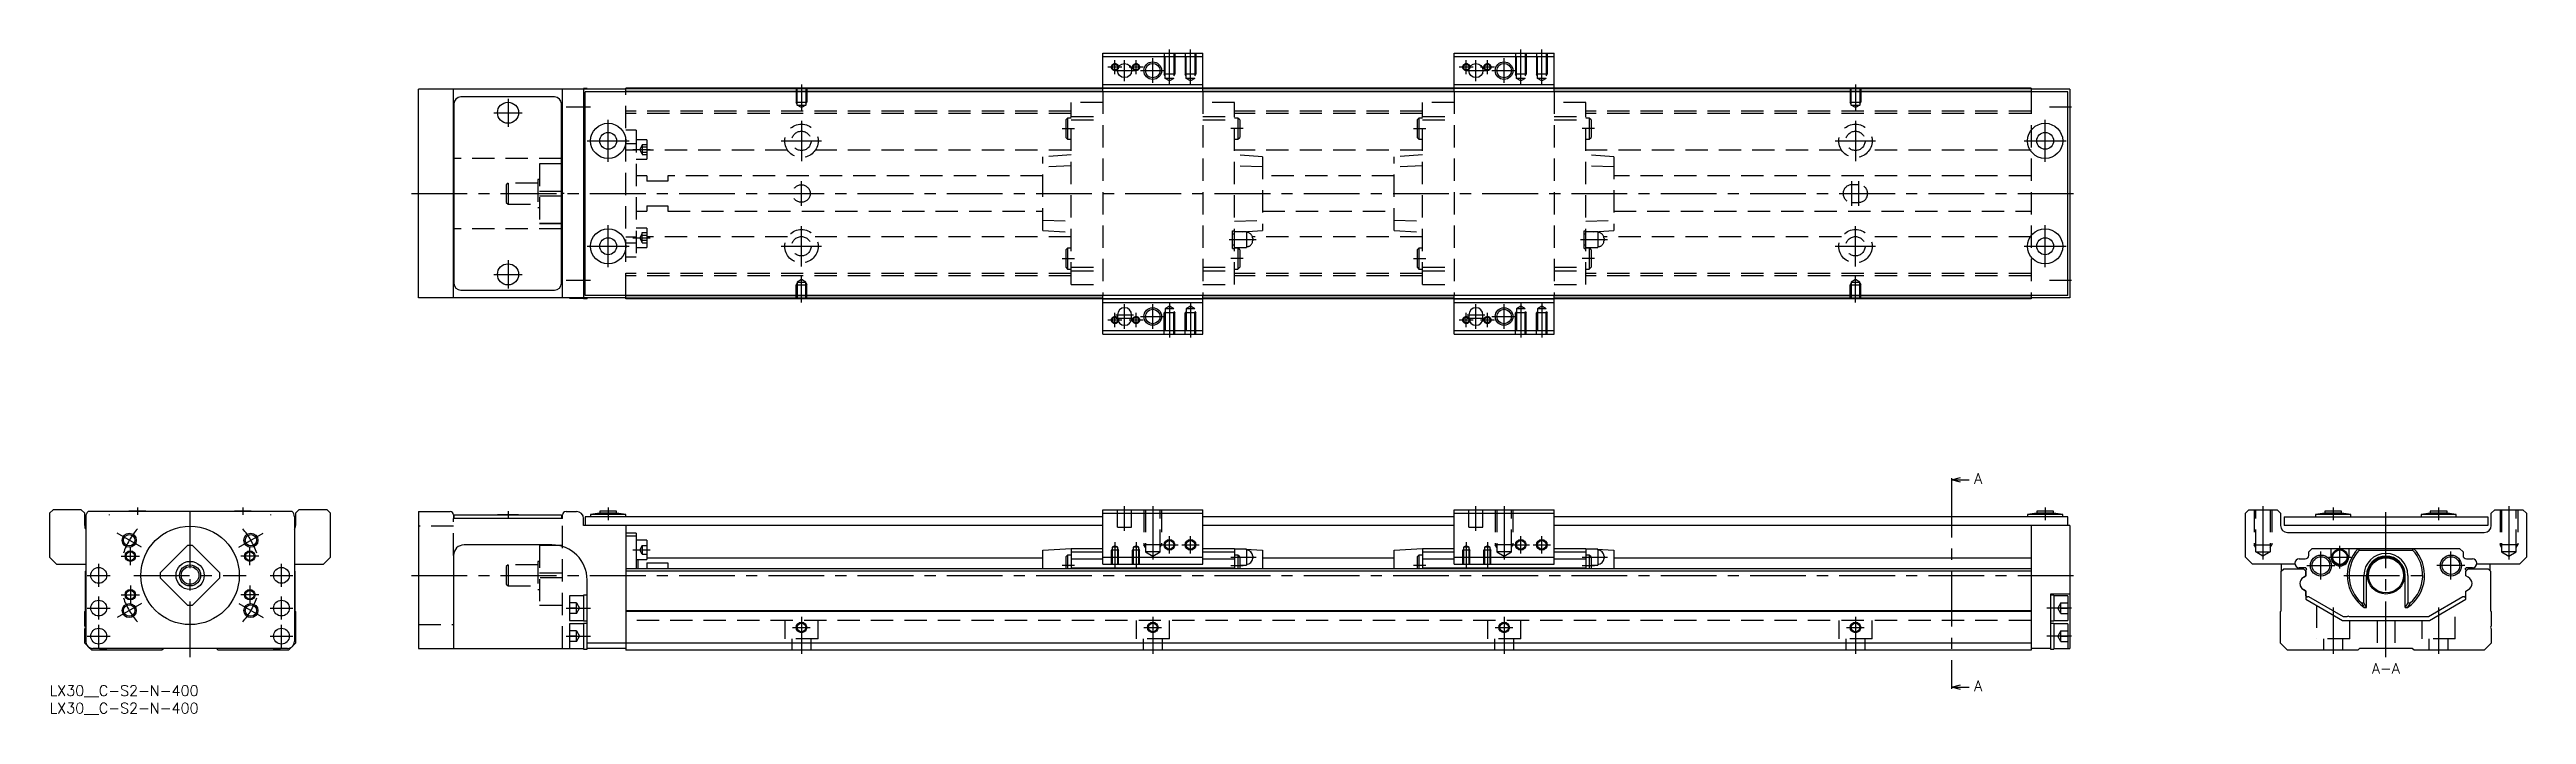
# Model space of a CAD drawing. Extents: x 0 to 705, y -8 to 181.
import ezdxf

# ---------------------------------------------------------------- set-up
doc = ezdxf.new("R2010")
doc.units = 0
doc.header["$LTSCALE"] = 0.5
doc.linetypes.add('CENTER', pattern=[50.8, 31.75, -6.35, 6.35, -6.35])
doc.linetypes.add('DASHED', pattern=[19.05, 12.7, -6.35])
for name, color, linetype in [('MSM_CENTER', 1, 'CENTER'), ('MSM_CONTINUOUS', 7, 'CONTINUOUS'), ('MSM_DASHED', 4, 'DASHED'), ('MSM_NARROW', 5, 'CONTINUOUS'), ('MSM_PART_NUMBER', 7, 'CONTINUOUS')]:
    doc.layers.add(name, color=color, linetype=linetype)
doc.styles.get("Standard").update_dxf_attribs({"font": 'txt.shx', "height": 3, "bigfont": 'bigfont.shx'})

# ---------------------------------------------------------------- blocks, each defined once
blk = doc.blocks.new('*U2')
at = {"layer": 'MSM_PART_NUMBER'}
blk.add_text('LX30__C-S2-N-400', height=3, dxfattribs=at).set_placement((0, -3))
blk = doc.blocks.new('*U3')
at = {"layer": 'MSM_PART_NUMBER'}
blk.add_text('LX30__C-S2-N-400', height=3, dxfattribs=at).set_placement((0, -8))

msp = doc.modelspace()

# ---------------------------------------------------------------- linework, layer by layer
at = {"layer": 'MSM_CENTER'}
for p, q in [((303.25, 174), (303.25, 178)), ((306, 172), (306, 178)), ((309.25, 174), (309.25, 178)), ((314, 171.5), (314, 178.5)), ((318.75, 171.09), (318.75, 181)), ((324.75, 171.09), (324.75, 181)), ((403.25, 174), (403.25, 178)), ((406, 172), (406, 178)), ((409.25, 174), (409.25, 178)), ((414, 171.5), (414, 178.5)), ((418.75, 171.09), (418.75, 181)), ((424.75, 171.09), (424.75, 181)), ((214, 171), (214, 163.49)), ((305.25, 176), (301.25, 176)), ((303, 175), (309, 175)), ((311.25, 176), (307.25, 176)), ((310.5, 175), (317.5, 175)), ((405.25, 176), (401.25, 176)), ((403, 175), (409, 175)), ((411.25, 176), (407.25, 176)), ((410.5, 175), (417.5, 175)), ((514, 171), (514, 163.49)), ((126.5, 163), (134.5, 163)), ((130.5, 167), (130.5, 159)), ((147, 164.7), (154, 164.7)), ((569.25, 164.7), (575.5, 164.7)), ((159, 149), (159, 161)), ((214, 160.75), (214, 149.25)), ((288.25, 158.5), (291.75, 158.5)), ((339.75, 158.5), (336.25, 158.5)), ((388.25, 158.5), (391.75, 158.5)), ((439.75, 158.5), (436.25, 158.5)), ((514, 160.75), (514, 149.25)), ((568, 149), (568, 161)), ((153, 155), (165, 155)), ((166, 152.55), (171, 152.55)), ((208.25, 155), (219.75, 155)), ((508.25, 155), (519.75, 155)), ((562, 155), (574, 155)), ((214, 136.5), (214, 143.5)), ((513, 136.5), (513, 143.5)), ((515, 136.5), (515, 143.5)), ((103, 140), (577, 140)), ((159, 119), (159, 131)), ((166, 127.44), (171, 127.44)), ((214, 119.25), (214, 130.75)), ((514, 119.25), (514, 130.75)), ((568, 119), (568, 131)), ((130.5, 121), (130.5, 113)), ((153, 125), (165, 125)), ((208.25, 125), (219.75, 125)), ((288.25, 121.5), (291.75, 121.5)), ((335.75, 126.9), (343.45, 126.9)), ((339.75, 121.5), (336.25, 121.5)), ((388.25, 121.5), (391.75, 121.5)), ((435.75, 126.9), (443.45, 126.9)), ((439.75, 121.5), (436.25, 121.5)), ((508.25, 125), (519.75, 125)), ((562, 125), (574, 125)), ((126.5, 117), (134.5, 117)), ((147, 115.3), (154, 115.3)), ((214, 109), (214, 116.51)), ((514, 109), (514, 116.51)), ((569.25, 115.3), (575.5, 115.3)), ((303.25, 102), (303.25, 106)), ((306, 101.5), (306, 108.5)), ((309.25, 102), (309.25, 106)), ((314, 101.5), (314, 108.5)), ((318.75, 108.91), (318.75, 99)), ((324.75, 108.91), (324.75, 99)), ((403.25, 102), (403.25, 106)), ((406, 101.5), (406, 108.5)), ((409.25, 102), (409.25, 106)), ((414, 101.5), (414, 108.5)), ((418.75, 108.91), (418.75, 99)), ((424.75, 108.91), (424.75, 99)), ((305.25, 104), (301.25, 104)), ((303.5, 105.5), (308.5, 105.5)), ((303.5, 104.5), (308.5, 104.5)), ((311.25, 104), (307.25, 104)), ((310.5, 105), (317.5, 105)), ((405.25, 104), (401.25, 104)), ((403.5, 105.5), (408.5, 105.5)), ((403.5, 104.5), (408.5, 104.5)), ((411.25, 104), (407.25, 104)), ((410.5, 105), (417.5, 105)), ((541.38, 58), (541.38, 0)), ((25, 50.6), (25, 48.5)), ((40, 8), (40, 51.5)), ((55, 50.6), (55, 48.5)), ((130.5, 49.6), (130.5, 47.49)), ((159, 50.6), (159, 47)), ((306, 44), (306, 51)), ((314, 51), (314, 35.81)), ((406, 44), (406, 51)), ((414, 51), (414, 35.81)), ((568, 50.6), (568, 47)), ((630, 51), (630, 35.81)), ((650, 50.6), (650, 47)), ((665, 8), (665, 51.5)), ((680, 50.6), (680, 47)), ((700, 51), (700, 35.81)), ((17, 48.6), (17, 48.49)), ((26.14, 39.3), (19.22, 43.3)), ((53.86, 39.3), (60.78, 43.3)), ((63, 48.49), (63, 48.6)), ((318.75, 37.5), (318.75, 42.5)), ((324.75, 37.5), (324.75, 42.5)), ((418.75, 37.5), (418.75, 42.5)), ((424.75, 37.5), (424.75, 42.5)), ((20.42, 36.8), (25.57, 36.8)), ((23, 34.22), (23, 39.38)), ((59.57, 36.8), (54.42, 36.8)), ((57, 34.22), (57, 39.38)), ((166, 38.55), (171, 38.55)), ((303.25, 40.76), (303.25, 33.5)), ((309.25, 40.76), (309.25, 33.5)), ((316.25, 40), (321.25, 40)), ((322.25, 40), (327.25, 40)), ((336.25, 36.5), (343.45, 36.5)), ((403.25, 40.76), (403.25, 33.5)), ((409.25, 40.76), (409.25, 33.5)), ((416.25, 40), (421.25, 40)), ((422.25, 40), (427.25, 40)), ((436.25, 36.5), (443.45, 36.5)), ((646.5, 30.1), (646.5, 38.1)), ((648.65, 36.5), (655.15, 36.5)), ((651.9, 33.25), (651.9, 39.75)), ((683.5, 30.1), (683.5, 38.1)), ((10.75, 31.3), (17.25, 31.3)), ((14, 28.05), (14, 34.55)), ((23, 28.38), (23, 23.23)), ((24, 31.3), (56, 31.3)), ((57, 28.38), (57, 23.23)), ((62.75, 31.3), (69.25, 31.3)), ((66, 28.05), (66, 34.55)), ((103, 31.3), (577, 31.3)), ((291.75, 34.1), (288.25, 34.1)), ((336.25, 34.1), (339.75, 34.1)), ((391.75, 34.1), (388.25, 34.1)), ((436.25, 34.1), (439.75, 34.1)), ((642.5, 34.1), (650.5, 34.1)), ((653, 31.3), (677, 31.3)), ((687.5, 34.1), (679.5, 34.1)), ((10.75, 22), (17.25, 22)), ((14, 18.75), (14, 25.25)), ((26.14, 23.3), (19.22, 19.3)), ((20.42, 25.8), (25.57, 25.8)), ((53.86, 23.3), (60.78, 19.3)), ((59.57, 25.8), (54.42, 25.8)), ((62.75, 22), (69.25, 22)), ((66, 18.75), (66, 25.25)), ((147, 22), (154, 22)), ((575.5, 22), (568.5, 22)), ((650, 22.18), (650, 9)), ((680, 22.18), (680, 9)), ((14, 10.75), (14, 17.25)), ((66, 10.75), (66, 17.25)), ((211.5, 16.5), (216.5, 16.5)), ((214, 19.5), (214, 9)), ((311.5, 16.5), (316.5, 16.5)), ((314, 19.5), (314, 9)), ((411.5, 16.5), (416.5, 16.5)), ((414, 19.5), (414, 9)), ((511.5, 16.5), (516.5, 16.5)), ((514, 19.5), (514, 9)), ((10.75, 14), (17.25, 14)), ((62.75, 14), (69.25, 14)), ((147, 14), (154, 14)), ((575.5, 14), (568.5, 14))]:
    msp.add_line(p, q, dxfattribs=at)
for start, end in [(138.53845, 161.46155), (18.53845, 41.46155), (198.53845, 221.46155), (318.53845, 341.46155)]:
    msp.add_arc((40, 31.3), 20, start, end, dxfattribs=at)
at = {"layer": 'MSM_CONTINUOUS'}
for p, q in [((299.75, 169), (299.75, 180)), ((299.75, 180), (328.25, 180)), ((299.75, 179), (328.25, 179)), ((328.25, 169), (328.25, 180)), ((399.75, 169), (399.75, 180)), ((399.75, 180), (428.25, 180)), ((399.75, 179), (428.25, 179)), ((428.25, 169), (428.25, 180)), ((105, 110.3), (105, 169.7)), ((164, 169.7), (105, 169.7)), ((115, 110.3), (115, 169.7)), ((146, 110.3), (146, 169.7)), ((148, 169.75), (148, 169.7)), ((152, 169.75), (148, 169.75)), ((153, 169.9), (152, 169.9)), ((152, 169.9), (152, 110.1)), ((153, 169.9), (153, 169.7)), ((164, 169), (164, 170)), ((564, 170), (164, 170)), ((299.75, 169.8), (164, 169.8)), ((299.75, 171), (328.25, 171)), ((299.75, 170), (328.25, 170)), ((399.75, 169.8), (328.25, 169.8)), ((399.75, 171), (428.25, 171)), ((399.75, 170), (428.25, 170)), ((564, 169.8), (428.25, 169.8)), ((564, 170), (564, 169)), ((575, 169.7), (564, 169.7)), ((575, 169.7), (575, 110.3)), ((115.1, 165.5), (115.1, 114.5)), ((143.7, 167.5), (117.1, 167.5)), ((145.7, 114.5), (145.7, 165.5)), ((152.5, 111), (152.5, 169)), ((574.5, 169), (152.5, 169)), ((299.75, 169.1), (164, 169.1)), ((399.75, 169.1), (328.25, 169.1)), ((564, 169.1), (428.25, 169.1)), ((574.5, 111), (574.5, 169)), ((115, 158.2), (115.1, 158.2)), ((145.7, 158.2), (146, 158.2)), ((115.1, 150), (115, 150)), ((146, 150), (145.7, 150)), ((146, 148.5), (145.7, 148.5)), ((146, 148.47), (145.7, 148.47)), ((145.7, 140.72), (146, 140.72)), ((145.7, 140.72), (146, 140.72)), ((146, 139.28), (145.7, 139.28)), ((146, 139.28), (145.7, 139.28)), ((115.1, 130), (115, 130)), ((146, 131.53), (145.7, 131.53)), ((146, 131.5), (145.7, 131.5)), ((146, 130), (145.7, 130)), ((115.1, 121.8), (115, 121.8)), ((146, 121.8), (145.7, 121.8)), ((164, 110.3), (105, 110.3)), ((117.1, 112.5), (143.7, 112.5)), ((148, 110.3), (148, 110.25)), ((148, 110.25), (152, 110.25)), ((152, 110.1), (153, 110.1)), ((574.5, 111), (152.5, 111)), ((153, 110.3), (153, 110.1)), ((164, 110), (164, 111)), ((299.75, 110.9), (164, 110.9)), ((299.75, 110.2), (164, 110.2)), ((564, 110), (164, 110)), ((299.75, 100), (299.75, 111)), ((299.75, 110), (328.25, 110)), ((299.75, 109), (328.25, 109)), ((328.25, 100), (328.25, 111)), ((399.75, 110.9), (328.25, 110.9)), ((399.75, 110.2), (328.25, 110.2)), ((399.75, 100), (399.75, 111)), ((399.75, 110), (428.25, 110)), ((399.75, 109), (428.25, 109)), ((428.25, 100), (428.25, 111)), ((564, 110.9), (428.25, 110.9)), ((564, 110.2), (428.25, 110.2)), ((564, 111), (564, 110)), ((575, 110.3), (564, 110.3)), ((299.75, 101), (328.25, 101)), ((299.75, 100), (328.25, 100)), ((304, 105.5), (304, 104.5)), ((308, 104.5), (308, 105.5)), ((399.75, 101), (428.25, 101)), ((399.75, 100), (428.25, 100)), ((404, 105.5), (404, 104.5)), ((408, 104.5), (408, 105.5)), ((541.38, 58.5), (543.87, 59.17)), ((541.38, 59), (541.38, 58)), ((543.87, 57.83), (541.38, 58.5)), ((541.38, 58.5), (546.38, 58.5)), ((1, 50), (0, 49)), ((9, 50), (1, 50)), ((10, 49), (9, 50)), ((69.02, 49.5), (10.98, 49.5)), ((22.6, 49.6), (22.6, 49.5)), ((27.4, 49.6), (22.6, 49.6)), ((27.4, 49.5), (27.4, 49.6)), ((52.6, 49.6), (52.6, 49.5)), ((57.4, 49.6), (52.6, 49.6)), ((57.4, 49.5), (57.4, 49.6)), ((71, 50), (70, 49)), ((79, 50), (71, 50)), ((80, 49), (79, 50)), ((105, 49.5), (105, 10.5)), ((105, 49.5), (114, 49.5)), ((147, 49.5), (150, 49.5)), ((156.6, 49.6), (156.6, 49)), ((161.4, 49.6), (156.6, 49.6)), ((161.4, 49), (161.4, 49.6)), ((299.75, 50), (328.25, 50)), ((299.75, 34.5), (299.75, 50)), ((328.25, 34.5), (328.25, 50)), ((399.75, 50), (428.25, 50)), ((399.75, 34.5), (399.75, 50)), ((428.25, 34.5), (428.25, 50)), ((565.6, 49.6), (565.6, 49)), ((570.4, 49.6), (565.6, 49.6)), ((570.4, 49), (570.4, 49.6)), ((625, 49), (626, 50)), ((626, 50), (634, 50)), ((634, 50), (635, 49)), ((652.4, 49.6), (647.6, 49.6)), ((647.6, 49.6), (647.6, 49)), ((652.4, 49), (652.4, 49.6)), ((682.4, 49.6), (677.6, 49.6)), ((677.6, 49.6), (677.6, 49)), ((682.4, 49), (682.4, 49.6)), ((695, 49), (696, 50)), ((696, 50), (704, 50)), ((704, 50), (705, 49)), ((0, 49), (0, 36.5)), ((10, 45.5), (10, 49)), ((10.3, 48), (10.3, 12.5)), ((69.7, 48), (69.7, 12.5)), ((70, 49), (70, 45.5)), ((80, 36.5), (80, 49)), ((115, 48.5), (115, 47.5)), ((146, 47.5), (115, 47.5)), ((115.1, 48.5), (115.1, 47.5)), ((115.1, 48.5), (145.7, 48.5)), ((127.5, 48.6), (133.5, 48.6)), ((127.5, 48.6), (127.5, 48.5)), ((133.5, 48.5), (133.5, 48.6)), ((145.7, 48.5), (145.7, 47.5)), ((146, 47.5), (146, 48.5)), ((152, 45.5), (152, 47.5)), ((299.75, 45.5), (152, 45.5)), ((152.5, 48), (152.5, 45.5)), ((299.75, 48), (152.5, 48)), ((156.6, 49), (154, 48.6)), ((154, 48.6), (154, 48)), ((164, 48.6), (154, 48.6)), ((161.4, 49), (156.6, 49)), ((164, 48.6), (161.4, 49)), ((164, 48), (164, 48.6)), ((164, 45.5), (164, 10)), ((167, 43.3), (164, 43.3)), ((167, 42.45), (164, 42.45)), ((167, 43.3), (167, 33.2)), ((299.75, 49), (328.25, 49)), ((399.75, 48), (328.25, 48)), ((399.75, 45.5), (328.25, 45.5)), ((399.75, 49), (428.25, 49)), ((574.5, 48), (428.25, 48)), ((575, 45.5), (428.25, 45.5)), ((565.6, 49), (563, 48.6)), ((563, 48.6), (563, 48)), ((573, 48.6), (563, 48.6)), ((564, 45.5), (564, 10)), ((570.4, 49), (565.6, 49)), ((573, 48.6), (570.4, 49)), ((573, 48), (573, 48.6)), ((574.5, 45.5), (574.5, 48)), ((575, 45.5), (575, 10.5)), ((625, 36.5), (625, 49)), ((635, 49), (635, 45.5)), ((636, 48), (694, 48)), ((636, 48), (636, 45.5)), ((694, 45.5), (636, 45.5)), ((637, 43.5), (693, 43.5)), ((647.6, 49), (645, 48.6)), ((655, 48.6), (645, 48.6)), ((645, 48.6), (645, 48)), ((652.4, 49), (647.6, 49)), ((655, 48.6), (652.4, 49)), ((655, 48), (655, 48.6)), ((677.6, 49), (675, 48.6)), ((685, 48.6), (675, 48.6)), ((675, 48.6), (675, 48)), ((682.4, 49), (677.6, 49)), ((685, 48.6), (682.4, 49)), ((685, 48), (685, 48.6)), ((694, 48), (694, 45.5)), ((695, 45.5), (695, 49)), ((705, 49), (705, 36.5)), ((0, 36.5), (2, 34.5)), ((39.28, 39.77), (31.53, 32.02)), ((48.47, 32.02), (40.72, 39.77)), ((78, 34.5), (80, 36.5)), ((115, 37), (115, 10.5)), ((143, 40), (118, 40)), ((170, 41.3), (167, 41.3)), ((167, 35.8), (170, 35.8)), ((167.5, 33.2), (167.5, 35.8)), ((170, 41.3), (170, 35.8)), ((170, 36.3), (282.75, 36.3)), ((282.75, 38.5), (290.75, 39)), ((282.75, 33.2), (282.75, 38.5)), ((289.75, 37.1), (289.25, 36.6)), ((289.25, 36.6), (289.25, 33.2)), ((290.75, 37.1), (289.75, 37.1)), ((289.75, 37.1), (289.75, 33.2)), ((290.75, 39), (299.75, 39)), ((290.75, 39), (290.75, 33.2)), ((290.75, 38), (299.75, 38)), ((290.75, 36), (299.75, 36)), ((299.75, 36.5), (328.25, 36.5)), ((328.25, 39), (337.25, 39)), ((328.25, 38), (337.25, 38)), ((328.25, 36), (337.25, 36)), ((337.25, 39), (345.25, 38.5)), ((337.25, 39), (337.25, 33.2)), ((340.7, 38.75), (337.25, 38.75)), ((338.25, 37.1), (337.25, 37.1)), ((338.75, 36.6), (338.25, 37.1)), ((338.25, 37.1), (338.25, 33.2)), ((338.75, 36.6), (338.75, 33.2)), ((340.7, 38.75), (340.7, 34.25)), ((342.45, 36.8), (342.45, 36.2)), ((345.25, 38.5), (345.25, 33.2)), ((345.25, 36.3), (382.75, 36.3)), ((382.75, 38.5), (390.75, 39)), ((382.75, 33.2), (382.75, 38.5)), ((389.75, 37.1), (389.25, 36.6)), ((389.25, 36.6), (389.25, 33.2)), ((390.75, 37.1), (389.75, 37.1)), ((389.75, 37.1), (389.75, 33.2)), ((390.75, 39), (399.75, 39)), ((390.75, 39), (390.75, 33.2)), ((390.75, 38), (399.75, 38)), ((390.75, 36), (399.75, 36)), ((399.75, 36.5), (428.25, 36.5)), ((428.25, 39), (437.25, 39)), ((428.25, 38), (437.25, 38)), ((428.25, 36), (437.25, 36)), ((437.25, 39), (445.25, 38.5)), ((437.25, 39), (437.25, 33.2)), ((440.7, 38.75), (437.25, 38.75)), ((438.25, 37.1), (437.25, 37.1)), ((438.75, 36.6), (438.25, 37.1)), ((438.25, 37.1), (438.25, 33.2)), ((438.75, 36.6), (438.75, 33.2)), ((440.7, 38.75), (440.7, 34.25)), ((442.45, 36.8), (442.45, 36.2)), ((445.25, 38.5), (445.25, 33.2)), ((445.25, 36.3), (564, 36.3)), ((627, 34.5), (625, 36.5)), ((640.35, 36), (642.05, 36)), ((643.05, 38), (644.05, 39)), ((643.05, 37), (643.05, 38)), ((644.05, 39), (685.95, 39)), ((649.4, 36.5), (649.4, 39)), ((654.4, 39), (654.4, 36.5)), ((657.14, 39), (657.4, 38.5)), ((657.4, 38.5), (672.6, 38.5)), ((672.6, 38.5), (672.86, 39)), ((685.95, 39), (686.95, 38)), ((686.95, 38), (686.95, 37)), ((687.95, 36), (689.65, 36)), ((705, 36.5), (703, 34.5)), ((2, 34.5), (10.3, 34.5)), ((10.2, 32.5), (10.3, 32.6)), ((10.2, 21.2), (10.2, 32.5)), ((31.53, 30.58), (39.28, 22.83)), ((40.72, 22.83), (48.47, 30.58)), ((69.7, 34.5), (78, 34.5)), ((69.7, 32.6), (69.8, 32.5)), ((69.8, 32.5), (69.8, 21.2)), ((153, 10.35), (153, 30)), ((564, 33.2), (164, 33.2)), ((564, 32.5), (164, 32.5)), ((170, 34.87), (176, 34.87)), ((170, 34.87), (170, 33.2)), ((176, 34.87), (176, 33.2)), ((290.75, 33.5), (337.25, 33.5)), ((299.75, 34.5), (328.25, 34.5)), ((338.75, 34.25), (340.7, 34.25)), ((390.75, 33.5), (437.25, 33.5)), ((399.75, 34.5), (428.25, 34.5)), ((438.75, 34.25), (440.7, 34.25)), ((639.13, 34.5), (627, 34.5)), ((635.2, 32.5), (635.9, 33.2)), ((635.2, 21.2), (635.2, 32.5)), ((635.3, 32.6), (635.3, 34.5)), ((635.9, 33.2), (641.55, 33.2)), ((641.75, 33.5), (640.35, 33.5)), ((642.25, 31.15), (641.5, 30.72)), ((641.55, 33.2), (642.25, 32.5)), ((641.6, 30.78), (642.25, 31.15)), ((642.2, 32.55), (642.2, 32.7)), ((642.25, 32.5), (642.2, 32.55)), ((642.25, 31.15), (642.25, 32.5)), ((642.25, 32.5), (642.25, 31.15)), ((658.74, 23.45), (658.74, 31.3)), ((659.5, 22.2), (659.5, 31.3)), ((670.5, 22.2), (670.5, 31.3)), ((671.26, 31.3), (671.26, 23.45)), ((687.75, 32.5), (688.45, 33.2)), ((687.75, 31.15), (687.75, 32.5)), ((688.4, 30.78), (687.75, 31.15)), ((687.8, 32.7), (687.8, 32.55)), ((689.65, 33.5), (688.25, 33.5)), ((688.4, 30.78), (688.49, 30.73)), ((688.45, 33.2), (694.1, 33.2)), ((703, 34.5), (690.87, 34.5)), ((694.1, 33.2), (694.8, 32.5)), ((694.7, 32.6), (694.7, 34.5)), ((694.8, 32.5), (694.8, 21.2)), ((10, 21), (10.2, 21.2)), ((69.8, 21.2), (70, 21)), ((152, 25.5), (148, 25.5)), ((148, 25.5), (148, 18.5)), ((153, 25.65), (152, 25.65)), ((152, 25.65), (152, 18.35)), ((564, 21.2), (164, 21.2)), ((575, 26), (569.5, 26)), ((569.5, 26), (569.5, 10.35)), ((570.5, 25.65), (569.5, 25.65)), ((570.5, 25.65), (570.5, 18.35)), ((574.5, 25.5), (570.5, 25.5)), ((574.5, 25.5), (574.5, 18.5)), ((635, 21), (635.2, 21.2)), ((642.25, 26.85), (641.5, 27.28)), ((641.6, 27.22), (642.25, 26.85)), ((642.25, 25.45), (642.25, 26.85)), ((642.25, 26.85), (642.25, 24.5)), ((642.25, 24.5), (652.64, 18.5)), ((643.1, 25.16), (642.7, 25.16)), ((652.91, 19.5), (643.1, 25.16)), ((658.07, 23.45), (658.74, 23.45)), ((659.5, 22.2), (658.74, 23.45)), ((658.82, 22.2), (659.5, 22.2)), ((671.26, 23.45), (670.5, 22.2)), ((670.5, 22.2), (671.18, 22.2)), ((671.26, 23.45), (671.93, 23.45)), ((686.9, 25.16), (677.09, 19.5)), ((677.36, 18.5), (687.75, 24.5)), ((687.3, 25.16), (686.9, 25.16)), ((687.75, 26.85), (688.5, 27.28)), ((687.75, 24.5), (687.75, 26.85)), ((694.8, 21.2), (695, 21)), ((10, 16.9), (10, 21)), ((10, 12), (10, 16.1)), ((70, 21), (70, 12)), ((148, 18.5), (152, 18.5)), ((152, 17.5), (148, 17.5)), ((148, 17.5), (148, 10.5)), ((152, 18.35), (153, 18.35)), ((153, 17.65), (152, 17.65)), ((152, 17.65), (152, 10.35)), ((564, 21), (164, 21)), ((569.5, 18.35), (570.5, 18.35)), ((570.5, 17.65), (569.5, 17.65)), ((570.5, 18.5), (574.5, 18.5)), ((570.5, 17.65), (570.5, 10.35)), ((574.5, 17.5), (570.5, 17.5)), ((574.5, 17.5), (574.5, 10.5)), ((635, 12), (635, 21)), ((652.64, 18.5), (677.36, 18.5)), ((653.85, 19.5), (652.91, 19.5)), ((677.09, 19.5), (654.65, 19.5)), ((695, 21), (695, 16.9)), ((695, 16.1), (695, 12)), ((10.7, 11.3), (10, 12)), ((12, 10), (11.1, 10.9)), ((32, 10), (12, 10)), ((67.7, 10.5), (12.3, 10.5)), ((32.5, 10.5), (32, 10)), ((48, 10), (47.5, 10.5)), ((68, 10), (48, 10)), ((68.9, 10.9), (68, 10)), ((70, 12), (69.3, 11.3)), ((105, 10.5), (152, 10.5)), ((152, 10.35), (153, 10.35)), ((564, 12), (153, 12)), ((164, 10.5), (153, 10.5)), ((564, 10), (164, 10)), ((569.5, 10.5), (564, 10.5)), ((569.5, 10.35), (570.5, 10.35)), ((570.5, 10.5), (575, 10.5)), ((637, 10), (635, 12)), ((657, 10), (637, 10)), ((657.5, 10.5), (657, 10)), ((672.5, 10.5), (657.5, 10.5)), ((673, 10), (672.5, 10.5)), ((693, 10), (673, 10)), ((695, 12), (693, 10)), ((541.38, -0.5), (543.87, 0.17)), ((541.38, 0), (541.38, -1)), ((543.87, -1.17), (541.38, -0.5)), ((541.38, -0.5), (546.38, -0.5))]:
    msp.add_line(p, q, dxfattribs=at)
for centre, radius in [((306, 175), 2), ((314, 175), 2.07), ((406, 175), 2), ((414, 175), 2.07), ((130.5, 163), 3), ((159, 155), 5), ((159, 155), 2.4), ((568, 155), 5), ((568, 155), 2.4), ((159, 125), 5), ((159, 125), 2.4), ((568, 125), 5), ((568, 125), 2.4), ((130.5, 117), 3), ((314, 105), 2.07), ((414, 105), 2.07), ((22.68, 41.3), 1.62), ((40, 31.3), 14), ((57.32, 41.3), 1.62), ((23, 36.8), 1.23), ((40, 31.3), 4), ((57, 36.8), 1.23), ((318.75, 40), 1.23), ((324.75, 40), 1.23), ((418.75, 40), 1.23), ((424.75, 40), 1.23), ((646.5, 34.1), 3), ((646.5, 34.1), 2.5), ((651.9, 36.5), 2.25), ((651.9, 36.5), 2.05), ((665, 31.3), 5.3), ((665, 31.3), 5), ((683.5, 34.1), 3), ((683.5, 34.1), 2.5), ((14, 31.3), 2.25), ((40, 31.3), 3), ((40, 31.3), 2.5), ((66, 31.3), 2.25), ((14, 22), 2.25), ((22.68, 21.3), 1.62), ((23, 25.8), 1.23), ((57.32, 21.3), 1.62), ((57, 25.8), 1.23), ((66, 22), 2.25), ((14, 14), 2.25), ((66, 14), 2.25), ((214, 16.5), 1.23), ((314, 16.5), 1.23), ((414, 16.5), 1.23), ((514, 16.5), 1.23)]:
    msp.add_circle(centre, radius, dxfattribs=at)
for centre, radius, start, end in [((117.1, 165.5), 2, 90, 180), ((143.7, 165.5), 2, 0, 90), ((117.1, 114.5), 2, 180, 270), ((143.7, 114.5), 2, 270, 0), ((306, 105.5), 2, 0, 180), ((406, 105.5), 2, 0, 180), ((306, 104.5), 2, 180, 0), ((406, 104.5), 2, 180, 0), ((12.3, 48), 2, 131.40962, 180), ((67.7, 48), 2, 0, 48.59038), ((114, 48.5), 1, 0, 90), ((147, 48.5), 1, 90, 180), ((150, 47.5), 2, 0, 90), ((12, 45.5), 2, 180, 211.78833), ((68, 45.5), 2, 328.21167, 0), ((637, 45.5), 2, 180, 270), ((693, 45.5), 2, 270, 0), ((40, 31.3), 8.5, 85.11917, 94.88083), ((118, 37), 3, 90, 180), ((143, 30), 10, 0, 90), ((340.7, 36.8), 1.75, 0, 90), ((340.7, 36.2), 1.75, 270, 0), ((440.7, 36.8), 1.75, 0, 90), ((440.7, 36.2), 1.75, 270, 0), ((640.35, 34.75), 1.25, 90, 270), ((642.05, 37), 1, 270, 0), ((651.9, 36.5), 2.5, 180, 0), ((665, 31.3), 11, 135.573, 235.81959), ((665, 31.3), 10.47, 136.57129, 228.55525), ((665, 31.3), 6.26, 0, 180), ((665, 31.3), 5.5, 0, 180), ((665, 31.3), 11, 304.18041, 44.427), ((665, 31.3), 10.47, 311.44475, 43.42871), ((687.95, 37), 1, 180, 270), ((689.65, 34.75), 1.25, 270, 90), ((40, 31.3), 8.5, 175.11917, 184.88083), ((40, 31.3), 8.5, 355.11917, 4.88083), ((642.65, 28.85), 2.2, 121.45533, 176.01903), ((642.65, 29.15), 2.2, 183.98097, 238.54467), ((642.65, 29.15), 2.2, 183.98097, 241.45517), ((642.65, 28.85), 2.2, 121.38869, 134.53306), ((641.75, 32.5), 1, 41.23398, 90), ((642.7, 32.7), 0.5, 113.32535, 180), ((688.25, 32.5), 1, 90, 138.76602), ((687.3, 32.7), 0.5, 0, 66.67465), ((687.35, 28.85), 2.2, 3.98097, 61.45517), ((687.35, 29.15), 2.2, 301.45533, 356.01903), ((40, 31.3), 8.5, 265.11917, 274.88083), ((642.7, 25.66), 0.5, 205.84193, 270), ((666, 27.35), 8.83, 206.14749, 215.62533), ((664, 27.35), 8.84, 324.37545, 333.85173), ((687.3, 25.66), 0.5, 270, 334.15807), ((9.7, 16.5), 0.5, 306.8699, 53.1301), ((654.25, 19.2), 0.5, 36.8699, 143.1301), ((695.3, 16.5), 0.5, 126.8699, 233.1301), ((12.3, 12.5), 2, 180, 270), ((15.3, 14), 3.65, 253.51703, 286.48297), ((64.7, 14), 3.65, 253.51703, 286.48297), ((67.7, 12.5), 2, 270, 0)]:
    msp.add_arc(centre, radius, start, end, dxfattribs=at)
at = {"layer": 'MSM_DASHED'}
for p, q in [((317.25, 180), (317.25, 174)), ((317.52, 172.8), (317.52, 180)), ((319.98, 180), (319.98, 172.8)), ((320.25, 180), (320.25, 174)), ((323.25, 180), (323.25, 174)), ((323.52, 172.8), (323.52, 180)), ((325.98, 180), (325.98, 172.8)), ((326.25, 180), (326.25, 174)), ((417.25, 180), (417.25, 174)), ((417.52, 172.8), (417.52, 180)), ((419.98, 180), (419.98, 172.8)), ((420.25, 180), (420.25, 174)), ((423.25, 180), (423.25, 174)), ((423.52, 172.8), (423.52, 180)), ((425.98, 180), (425.98, 172.8)), ((426.25, 180), (426.25, 174)), ((212.5, 170), (212.5, 166)), ((212.77, 165.2), (212.77, 170)), ((215.23, 170), (215.23, 165.2)), ((215.5, 170), (215.5, 166)), ((320.25, 174), (317.25, 174)), ((317.52, 173.53), (317.25, 174)), ((319.98, 172.8), (317.52, 172.8)), ((318.75, 172.09), (317.52, 172.8)), ((319.98, 172.8), (318.75, 172.09)), ((319.98, 173.53), (320.25, 174)), ((326.25, 174), (323.25, 174)), ((323.52, 173.53), (323.25, 174)), ((325.98, 172.8), (323.52, 172.8)), ((324.75, 172.09), (323.52, 172.8)), ((325.98, 172.8), (324.75, 172.09)), ((325.98, 173.53), (326.25, 174)), ((420.25, 174), (417.25, 174)), ((417.52, 173.53), (417.25, 174)), ((419.98, 172.8), (417.52, 172.8)), ((418.75, 172.09), (417.52, 172.8)), ((419.98, 172.8), (418.75, 172.09)), ((419.98, 173.53), (420.25, 174)), ((426.25, 174), (423.25, 174)), ((423.52, 173.53), (423.25, 174)), ((425.98, 172.8), (423.52, 172.8)), ((424.75, 172.09), (423.52, 172.8)), ((425.98, 172.8), (424.75, 172.09)), ((425.98, 173.53), (426.25, 174)), ((512.5, 170), (512.5, 166)), ((512.77, 165.2), (512.77, 170)), ((515.23, 170), (515.23, 165.2)), ((515.5, 170), (515.5, 166)), ((164, 111), (164, 169)), ((290.75, 163.45), (164, 163.45)), ((290.75, 162.75), (164, 162.75)), ((212.77, 165.53), (212.5, 166)), ((212.5, 166), (215.5, 166)), ((212.77, 165.2), (215.23, 165.2)), ((214, 164.49), (212.77, 165.2)), ((215.23, 165.2), (214, 164.49)), ((215.23, 165.53), (215.5, 166)), ((299.75, 165.9), (290.75, 165.9)), ((290.75, 114.1), (290.75, 165.9)), ((299.75, 169), (299.75, 111)), ((328.25, 169), (328.25, 111)), ((337.25, 165.9), (328.25, 165.9)), ((337.25, 114.1), (337.25, 165.9)), ((390.75, 163.45), (337.25, 163.45)), ((390.75, 162.75), (337.25, 162.75)), ((399.75, 165.9), (390.75, 165.9)), ((390.75, 114.1), (390.75, 165.9)), ((399.75, 169), (399.75, 111)), ((428.25, 169), (428.25, 111)), ((437.25, 165.9), (428.25, 165.9)), ((437.25, 114.1), (437.25, 165.9)), ((564, 163.45), (437.25, 163.45)), ((564, 162.75), (437.25, 162.75)), ((512.77, 165.53), (512.5, 166)), ((512.5, 166), (515.5, 166)), ((512.77, 165.2), (515.23, 165.2)), ((514, 164.49), (512.77, 165.2)), ((515.23, 165.2), (514, 164.49)), ((515.23, 165.53), (515.5, 166)), ((564, 169), (564, 111)), ((167, 158), (164, 158)), ((167, 158), (167, 122)), ((170, 155.3), (167, 155.3)), ((170, 155.3), (170, 149.8)), ((289.75, 161.5), (289.25, 161)), ((289.25, 161), (289.25, 156)), ((289.25, 156), (289.75, 155.5)), ((289.75, 161.5), (289.75, 155.5)), ((290.75, 161.5), (289.75, 161.5)), ((289.75, 155.5), (290.75, 155.5)), ((290.75, 161.95), (299.75, 161.95)), ((290.75, 160.95), (299.75, 160.95)), ((328.25, 161.95), (337.25, 161.95)), ((328.25, 160.95), (337.25, 160.95)), ((338.25, 161.5), (337.25, 161.5)), ((337.25, 155.5), (338.25, 155.5)), ((338.25, 161.5), (338.25, 155.5)), ((338.75, 161), (338.25, 161.5)), ((338.25, 155.5), (338.75, 156)), ((338.75, 161), (338.75, 156)), ((389.75, 161.5), (389.25, 161)), ((389.25, 161), (389.25, 156)), ((389.25, 156), (389.75, 155.5)), ((389.75, 161.5), (389.75, 155.5)), ((390.75, 161.5), (389.75, 161.5)), ((389.75, 155.5), (390.75, 155.5)), ((390.75, 161.95), (399.75, 161.95)), ((390.75, 160.95), (399.75, 160.95)), ((428.25, 161.95), (437.25, 161.95)), ((428.25, 160.95), (437.25, 160.95)), ((438.25, 161.5), (437.25, 161.5)), ((437.25, 155.5), (438.25, 155.5)), ((438.25, 161.5), (438.25, 155.5)), ((438.75, 161), (438.25, 161.5)), ((438.25, 155.5), (438.75, 156)), ((438.75, 161), (438.75, 156)), ((145.7, 150), (115.1, 150)), ((139.5, 148.5), (139.5, 131.5)), ((145.7, 148.5), (139.5, 148.5)), ((145.7, 148.47), (139.5, 148.47)), ((167, 154.13), (164, 154.13)), ((167, 152.38), (164, 152.38)), ((167, 149.8), (170, 149.8)), ((168.7, 153.8), (167.98, 152.55)), ((168.7, 151.3), (167.98, 152.55)), ((168.7, 154), (170, 154)), ((168.7, 154), (168.7, 151.11)), ((168.7, 153.28), (170, 153.28)), ((168.7, 151.83), (170, 151.83)), ((168.7, 151.11), (170, 151.11)), ((210.05, 152.36), (170, 152.36)), ((290.75, 152.36), (217.95, 152.36)), ((290.75, 151), (282.75, 150.47)), ((282.75, 129.53), (282.75, 150.47)), ((390.75, 152.36), (337.25, 152.36)), ((345.25, 150.47), (337.25, 151)), ((345.25, 150.47), (345.25, 129.53)), ((390.75, 151), (382.75, 150.47)), ((382.75, 129.53), (382.75, 150.47)), ((510.05, 152.36), (437.25, 152.36)), ((445.25, 150.47), (437.25, 151)), ((445.25, 150.47), (445.25, 129.53)), ((564, 152.36), (517.95, 152.36)), ((130.5, 143), (130, 142.5)), ((130, 142.5), (130, 137.5)), ((130.5, 143), (130.5, 137)), ((139, 143), (130.5, 143)), ((139, 144), (139, 136)), ((139.5, 144), (139, 144)), ((170, 145), (167, 145)), ((170, 145), (170, 143.5)), ((176, 143.5), (170, 143.5)), ((176, 145), (176, 143.5)), ((282.75, 145), (176, 145)), ((290.75, 147.86), (282.75, 147.6)), ((345.25, 147.6), (337.25, 147.86)), ((382.75, 145), (345.25, 145)), ((390.75, 147.86), (382.75, 147.6)), ((445.25, 147.6), (437.25, 147.86)), ((564, 145), (445.25, 145)), ((515, 142.5), (513, 142.5)), ((130, 137.5), (130.5, 137)), ((130.5, 137), (139, 137)), ((139, 136), (139.5, 136)), ((139.5, 140.72), (145.7, 140.72)), ((145.7, 139.28), (139.5, 139.28)), ((146.5, 140), (146, 140)), ((167, 135), (170, 135)), ((170, 136.5), (176, 136.5)), ((170, 136.5), (170, 135)), ((176, 136.5), (176, 135)), ((176, 135), (282.75, 135)), ((345.25, 135), (382.75, 135)), ((445.25, 135), (564, 135)), ((513, 137.5), (515, 137.5)), ((145.7, 130), (115.1, 130)), ((139.5, 131.53), (145.7, 131.53)), ((139.5, 131.5), (145.7, 131.5)), ((167, 127.62), (164, 127.62)), ((170, 130.19), (167, 130.19)), ((168.7, 128.69), (167.98, 127.44)), ((168.7, 126.19), (167.98, 127.44)), ((168.7, 128.89), (170, 128.89)), ((168.7, 126), (168.7, 128.89)), ((168.7, 128.17), (170, 128.17)), ((170, 130.19), (170, 124.69)), ((210.05, 127.64), (170, 127.64)), ((290.75, 127.64), (217.95, 127.64)), ((282.75, 132.4), (290.75, 132.14)), ((282.75, 129.53), (290.75, 129)), ((336.75, 129.4), (337.25, 129.4)), ((336.75, 124.4), (336.75, 129.4)), ((337.25, 128.4), (336.75, 128.4)), ((337.25, 132.14), (345.25, 132.4)), ((340.7, 129.15), (337.25, 129.15)), ((339.51, 129.15), (345.25, 129.53)), ((340.7, 129.15), (340.7, 124.65)), ((390.75, 127.64), (342.39, 127.64)), ((342.45, 127.2), (342.45, 126.6)), ((382.75, 132.4), (390.75, 132.14)), ((382.75, 129.53), (390.75, 129)), ((436.75, 129.4), (437.25, 129.4)), ((436.75, 124.4), (436.75, 129.4)), ((437.25, 128.4), (436.75, 128.4)), ((437.25, 132.14), (445.25, 132.4)), ((440.7, 129.15), (437.25, 129.15)), ((439.51, 129.15), (445.25, 129.53)), ((440.7, 129.15), (440.7, 124.65)), ((510.05, 127.64), (442.39, 127.64)), ((442.45, 127.2), (442.45, 126.6)), ((564, 127.64), (517.95, 127.64)), ((167, 125.87), (164, 125.87)), ((164, 122), (167, 122)), ((167, 124.69), (170, 124.69)), ((168.7, 126.72), (170, 126.72)), ((168.7, 126), (170, 126)), ((289.75, 124.5), (289.25, 124)), ((289.25, 124), (289.25, 119)), ((289.75, 124.5), (289.75, 118.5)), ((290.75, 124.5), (289.75, 124.5)), ((336.75, 125.4), (337.25, 125.4)), ((336.75, 124.4), (337.25, 124.4)), ((337.25, 124.65), (340.7, 124.65)), ((338.25, 124.5), (337.25, 124.5)), ((338.75, 124), (338.25, 124.5)), ((338.25, 124.5), (338.25, 118.5)), ((338.75, 124), (338.75, 119)), ((389.75, 124.5), (389.25, 124)), ((389.25, 124), (389.25, 119)), ((389.75, 124.5), (389.75, 118.5)), ((390.75, 124.5), (389.75, 124.5)), ((436.75, 125.4), (437.25, 125.4)), ((436.75, 124.4), (437.25, 124.4)), ((437.25, 124.65), (440.7, 124.65)), ((438.25, 124.5), (437.25, 124.5)), ((438.75, 124), (438.25, 124.5)), ((438.25, 124.5), (438.25, 118.5)), ((438.75, 124), (438.75, 119)), ((290.75, 117.25), (164, 117.25)), ((290.75, 116.55), (164, 116.55)), ((212.77, 114.47), (212.5, 114)), ((212.5, 110), (212.5, 114)), ((212.5, 114), (215.5, 114)), ((214, 115.51), (212.77, 114.8)), ((212.77, 114.8), (212.77, 110)), ((212.77, 114.8), (215.23, 114.8)), ((215.23, 114.8), (214, 115.51)), ((215.23, 110), (215.23, 114.8)), ((215.23, 114.47), (215.5, 114)), ((215.5, 110), (215.5, 114)), ((289.25, 119), (289.75, 118.5)), ((289.75, 118.5), (290.75, 118.5)), ((290.75, 119.05), (299.75, 119.05)), ((290.75, 118.05), (299.75, 118.05)), ((290.75, 114.1), (299.75, 114.1)), ((328.25, 119.05), (337.25, 119.05)), ((328.25, 118.05), (337.25, 118.05)), ((328.25, 114.1), (337.25, 114.1)), ((337.25, 118.5), (338.25, 118.5)), ((390.75, 117.25), (337.25, 117.25)), ((390.75, 116.55), (337.25, 116.55)), ((338.25, 118.5), (338.75, 119)), ((389.25, 119), (389.75, 118.5)), ((389.75, 118.5), (390.75, 118.5)), ((390.75, 119.05), (399.75, 119.05)), ((390.75, 118.05), (399.75, 118.05)), ((390.75, 114.1), (399.75, 114.1)), ((428.25, 119.05), (437.25, 119.05)), ((428.25, 118.05), (437.25, 118.05)), ((428.25, 114.1), (437.25, 114.1)), ((437.25, 118.5), (438.25, 118.5)), ((564, 117.25), (437.25, 117.25)), ((564, 116.55), (437.25, 116.55)), ((438.25, 118.5), (438.75, 119)), ((512.77, 114.47), (512.5, 114)), ((512.5, 110), (512.5, 114)), ((512.5, 114), (515.5, 114)), ((514, 115.51), (512.77, 114.8)), ((512.77, 114.8), (512.77, 110)), ((512.77, 114.8), (515.23, 114.8)), ((515.23, 114.8), (514, 115.51)), ((515.23, 110), (515.23, 114.8)), ((515.23, 114.47), (515.5, 114)), ((515.5, 110), (515.5, 114)), ((317.52, 106.47), (317.25, 106)), ((320.25, 106), (317.25, 106)), ((317.25, 100), (317.25, 106)), ((318.75, 107.91), (317.52, 107.2)), ((317.52, 107.2), (317.52, 100)), ((319.98, 107.2), (317.52, 107.2)), ((319.98, 107.2), (318.75, 107.91)), ((319.98, 100), (319.98, 107.2)), ((319.98, 106.47), (320.25, 106)), ((320.25, 100), (320.25, 106)), ((323.52, 106.47), (323.25, 106)), ((326.25, 106), (323.25, 106)), ((323.25, 100), (323.25, 106)), ((324.75, 107.91), (323.52, 107.2)), ((323.52, 107.2), (323.52, 100)), ((325.98, 107.2), (323.52, 107.2)), ((325.98, 107.2), (324.75, 107.91)), ((325.98, 100), (325.98, 107.2)), ((325.98, 106.47), (326.25, 106)), ((326.25, 100), (326.25, 106)), ((417.52, 106.47), (417.25, 106)), ((420.25, 106), (417.25, 106)), ((417.25, 100), (417.25, 106)), ((418.75, 107.91), (417.52, 107.2)), ((417.52, 107.2), (417.52, 100)), ((419.98, 107.2), (417.52, 107.2)), ((419.98, 107.2), (418.75, 107.91)), ((419.98, 100), (419.98, 107.2)), ((419.98, 106.47), (420.25, 106)), ((420.25, 100), (420.25, 106)), ((423.52, 106.47), (423.25, 106)), ((426.25, 106), (423.25, 106)), ((423.25, 100), (423.25, 106)), ((424.75, 107.91), (423.52, 107.2)), ((423.52, 107.2), (423.52, 100)), ((425.98, 107.2), (423.52, 107.2)), ((425.98, 107.2), (424.75, 107.91)), ((425.98, 100), (425.98, 107.2)), ((425.98, 106.47), (426.25, 106)), ((426.25, 100), (426.25, 106)), ((304, 45), (304, 50)), ((308, 45), (308, 50)), ((311.5, 50), (311.5, 40)), ((311.93, 50), (311.93, 38)), ((316.07, 38), (316.07, 50)), ((316.5, 50), (316.5, 40)), ((404, 45), (404, 50)), ((408, 45), (408, 50)), ((411.5, 50), (411.5, 40)), ((411.93, 50), (411.93, 38)), ((416.07, 38), (416.07, 50)), ((416.5, 50), (416.5, 40)), ((627.5, 50), (627.5, 40)), ((627.93, 38), (627.93, 50)), ((632.07, 50), (632.07, 38)), ((632.5, 50), (632.5, 40)), ((697.5, 50), (697.5, 40)), ((697.93, 50), (697.93, 38)), ((702.07, 38), (702.07, 50)), ((702.5, 50), (702.5, 40)), ((115, 45.3), (105, 45.3)), ((115, 37), (115, 47.5)), ((146, 10.5), (146, 47.5)), ((304, 45), (308, 45)), ((404, 45), (408, 45)), ((139, 35.3), (139, 27.3)), ((139.5, 35.3), (139, 35.3)), ((139.5, 39.8), (139.5, 22.8)), ((146, 39.8), (139.5, 39.8)), ((146, 39.77), (139.5, 39.77)), ((168.7, 39.8), (167.98, 38.55)), ((168.7, 37.3), (167.98, 38.55)), ((168.7, 39.8), (170, 39.8)), ((168.7, 39.8), (168.7, 37.3)), ((168.7, 38.55), (170, 38.55)), ((168.7, 37.3), (170, 37.3)), ((302.47, 38.87), (302.25, 38.5)), ((304.25, 38.5), (302.25, 38.5)), ((302.25, 34.5), (302.25, 38.5)), ((303.25, 39.76), (302.47, 39.31)), ((304.03, 39.31), (302.47, 39.31)), ((302.47, 39.31), (302.47, 34.5)), ((304.03, 39.31), (303.25, 39.76)), ((304.03, 34.5), (304.03, 39.31)), ((304.03, 38.87), (304.25, 38.5)), ((304.25, 34.5), (304.25, 38.5)), ((308.47, 38.87), (308.25, 38.5)), ((310.25, 38.5), (308.25, 38.5)), ((308.25, 34.5), (308.25, 38.5)), ((309.25, 39.76), (308.47, 39.31)), ((310.03, 39.31), (308.47, 39.31)), ((308.47, 39.31), (308.47, 34.5)), ((310.03, 39.31), (309.25, 39.76)), ((310.03, 34.5), (310.03, 39.31)), ((310.03, 38.87), (310.25, 38.5)), ((310.25, 34.5), (310.25, 38.5)), ((316.5, 40), (311.5, 40)), ((311.93, 39.25), (311.5, 40)), ((316.07, 38), (311.93, 38)), ((311.93, 38), (314, 36.81)), ((314, 36.81), (316.07, 38)), ((316.07, 39.25), (316.5, 40)), ((402.47, 38.87), (402.25, 38.5)), ((404.25, 38.5), (402.25, 38.5)), ((402.25, 34.5), (402.25, 38.5)), ((403.25, 39.76), (402.47, 39.31)), ((404.03, 39.31), (402.47, 39.31)), ((402.47, 39.31), (402.47, 34.5)), ((404.03, 39.31), (403.25, 39.76)), ((404.03, 34.5), (404.03, 39.31)), ((404.03, 38.87), (404.25, 38.5)), ((404.25, 34.5), (404.25, 38.5)), ((408.47, 38.87), (408.25, 38.5)), ((410.25, 38.5), (408.25, 38.5)), ((408.25, 34.5), (408.25, 38.5)), ((409.25, 39.76), (408.47, 39.31)), ((410.03, 39.31), (408.47, 39.31)), ((408.47, 39.31), (408.47, 34.5)), ((410.03, 39.31), (409.25, 39.76)), ((410.03, 34.5), (410.03, 39.31)), ((410.03, 38.87), (410.25, 38.5)), ((410.25, 34.5), (410.25, 38.5)), ((416.5, 40), (411.5, 40)), ((411.93, 39.25), (411.5, 40)), ((416.07, 38), (411.93, 38)), ((411.93, 38), (414, 36.81)), ((414, 36.81), (416.07, 38)), ((416.07, 39.25), (416.5, 40)), ((627.5, 40), (632.5, 40)), ((627.93, 39.25), (627.5, 40)), ((630, 36.81), (627.93, 38)), ((627.93, 38), (632.07, 38)), ((632.07, 38), (630, 36.81)), ((632.07, 39.25), (632.5, 40)), ((702.5, 40), (697.5, 40)), ((697.93, 39.25), (697.5, 40)), ((697.93, 38), (700, 36.81)), ((702.07, 38), (697.93, 38)), ((700, 36.81), (702.07, 38)), ((702.07, 39.25), (702.5, 40)), ((130.5, 34.3), (130, 33.8)), ((130, 33.8), (130, 28.8)), ((130, 28.8), (130.5, 28.3)), ((130.5, 34.3), (130.5, 28.3)), ((139, 34.3), (130.5, 34.3)), ((130.5, 28.3), (139, 28.3)), ((139.5, 32.02), (146, 32.02)), ((146, 30.58), (139.5, 30.58)), ((139, 27.3), (139.5, 27.3)), ((139.5, 22.83), (146, 22.83)), ((139.5, 22.8), (146, 22.8)), ((150, 23.5), (148, 23.5)), ((150, 22), (148, 22)), ((150, 20.5), (150, 23.5)), ((150, 23.5), (150.87, 22)), ((150, 20.5), (150.87, 22)), ((572.5, 23.5), (571.63, 22)), ((572.5, 20.5), (571.63, 22)), ((572.5, 20.5), (572.5, 23.5)), ((572.5, 23.5), (574.5, 23.5)), ((572.5, 22), (574.5, 22)), ((645.25, 22.77), (645.25, 13.2)), ((684.75, 13.2), (684.75, 22.77)), ((105, 17.3), (115, 17.3)), ((150, 20.5), (148, 20.5)), ((150, 15.5), (148, 15.5)), ((150, 12.5), (150, 15.5)), ((150, 15.5), (150.87, 14)), ((564, 18.5), (164, 18.5)), ((209.25, 18.5), (209.25, 13.2)), ((218.75, 13.2), (218.75, 18.5)), ((309.25, 18.5), (309.25, 13.2)), ((318.75, 13.2), (318.75, 18.5)), ((409.25, 18.5), (409.25, 13.2)), ((418.75, 13.2), (418.75, 18.5)), ((509.25, 18.5), (509.25, 13.2)), ((518.75, 13.2), (518.75, 18.5)), ((572.5, 15.5), (571.63, 14)), ((572.5, 20.5), (574.5, 20.5)), ((572.5, 12.5), (572.5, 15.5)), ((572.5, 15.5), (574.5, 15.5)), ((654.75, 13.2), (654.75, 18.5)), ((662.5, 18.5), (662.5, 10.5)), ((667.5, 18.5), (667.5, 10.5)), ((675.25, 18.5), (675.25, 13.2)), ((150, 14), (148, 14)), ((150, 12.5), (148, 12.5)), ((150, 12.5), (150.87, 14)), ((218.75, 13.2), (209.25, 13.2)), ((211.25, 13.2), (211.25, 10)), ((216.75, 10), (216.75, 13.2)), ((318.75, 13.2), (309.25, 13.2)), ((311.25, 13.2), (311.25, 10)), ((316.75, 10), (316.75, 13.2)), ((418.75, 13.2), (409.25, 13.2)), ((411.25, 13.2), (411.25, 10)), ((416.75, 10), (416.75, 13.2)), ((518.75, 13.2), (509.25, 13.2)), ((511.25, 13.2), (511.25, 10)), ((516.75, 10), (516.75, 13.2)), ((572.5, 12.5), (571.63, 14)), ((572.5, 14), (574.5, 14)), ((572.5, 12.5), (574.5, 12.5)), ((654.75, 13.2), (645.25, 13.2)), ((647.25, 13.2), (647.25, 10)), ((652.75, 10), (652.75, 13.2)), ((684.75, 13.2), (675.25, 13.2)), ((677.25, 13.2), (677.25, 10)), ((682.75, 10), (682.75, 13.2))]:
    msp.add_line(p, q, dxfattribs=at)
for centre, radius in [((303.25, 176), 1), ((303.25, 176), 0.784), ((309.25, 176), 1), ((309.25, 176), 0.784), ((403.25, 176), 1), ((403.25, 176), 0.784), ((409.25, 176), 1), ((409.25, 176), 0.784), ((214, 155), 4.75), ((214, 155), 2.75), ((514, 155), 4.75), ((514, 155), 2.75), ((214, 140), 2.5), ((214, 125), 4.75), ((214, 125), 2.75), ((514, 125), 4.75), ((514, 125), 2.75), ((303.25, 104), 1), ((303.25, 104), 0.784), ((309.25, 104), 1), ((309.25, 104), 0.784), ((403.25, 104), 1), ((403.25, 104), 0.784), ((409.25, 104), 1), ((409.25, 104), 0.784)]:
    msp.add_circle(centre, radius, dxfattribs=at)
for centre, radius, start, end in [((513, 140), 2.5, 90, 270), ((515, 140), 2.5, 270, 90), ((340.7, 127.2), 1.75, 0, 90), ((440.7, 127.2), 1.75, 0, 90), ((340.7, 126.6), 1.75, 270, 0), ((440.7, 126.6), 1.75, 270, 0)]:
    msp.add_arc(centre, radius, start, end, dxfattribs=at)
at = {"layer": 'MSM_NARROW'}
for centre, radius in [((314, 175), 2.5), ((414, 175), 2.5), ((314, 105), 2.5), ((414, 105), 2.5), ((22.68, 41.3), 2), ((57.32, 41.3), 2), ((23, 36.8), 1.5), ((57, 36.8), 1.5), ((318.75, 40), 1.5), ((324.75, 40), 1.5), ((418.75, 40), 1.5), ((424.75, 40), 1.5), ((22.68, 21.3), 2), ((23, 25.8), 1.5), ((57.32, 21.3), 2), ((57, 25.8), 1.5), ((214, 16.5), 1.5), ((314, 16.5), 1.5), ((414, 16.5), 1.5), ((514, 16.5), 1.5)]:
    msp.add_circle(centre, radius, dxfattribs=at)

# ---------------------------------------------------------------- block references
at = {"layer": 'MSM_CONTINUOUS'}
for name in ['*U2', '*U3']:
    msp.add_blockref(name, (0, 0), dxfattribs=at)

# ---------------------------------------------------------------- texts
at = {"layer": 'MSM_PART_NUMBER'}
for s, p in [('A', (547.79, 57.37)), ('A', (547.79, -1.63)), ('A-A', (661.01, 3.36))]:
    msp.add_text(s, height=3, dxfattribs=at).set_placement(p)

doc.saveas('drawing.dxf')
